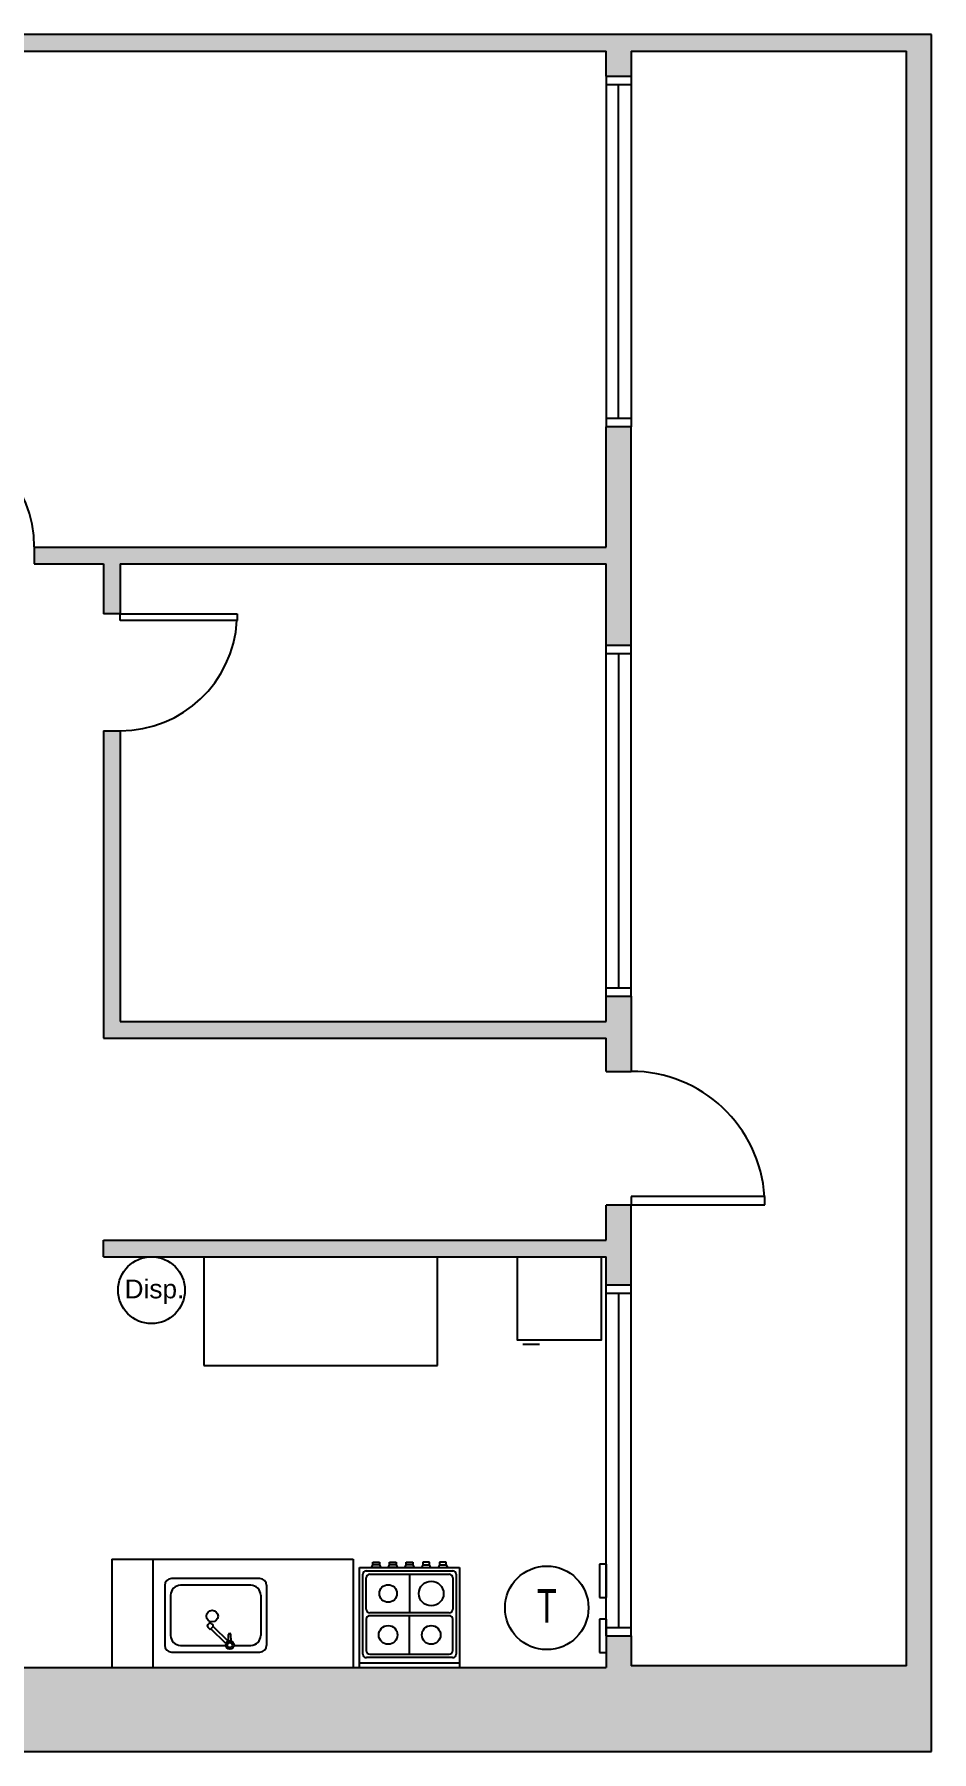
# Model space of a CAD drawing. Header units: millimetres. Extents: x 2242.9 to 2268.8, y 1264.1 to 1274.4.
# Drawn here: x 2263.41 to 2268.78, y 1264.14 to 1274.42 of the extents above; entities that cross this region are included whole.
import ezdxf

# ---------------------------------------------------------------- set-up
doc = ezdxf.new("R2010")
doc.units = ezdxf.units.MM
for name, color, linetype in [('CA-Carpinterías 01', 22, 'Continuous'), ('CA-Puertas Existentes', 252, 'Continuous'), ('EQ-Cocina', 43, 'Continuous'), ('HT-Muros', 254, 'Continuous'), ('MU-Muros', 7, 'Continuous'), ('PR-Rejillas Ventilacion', 252, 'Continuous')]:
    doc.layers.add(name, color=color, linetype=linetype)
doc.styles.add('COTAS', font='romans.shx', dxfattribs={"width": 0.7})
doc.styles.add('IRI-OCASA-Layout R 9$0$Standard', font='arial.ttf')

# ---------------------------------------------------------------- blocks, each defined once
blk = doc.blocks.new('000 - EQUIPAMIENTO - COCINA CON HORNO')
for p, q in [((2030.118886, 860.892263), (2030.118886, 861.492263)), ((2030.118886, 861.492263), (2030.718886, 861.492263)), ((2030.145034, 860.892263), (2030.145034, 861.492263)), ((2030.178886, 860.933929), (2030.178886, 861.450596)), ((2030.199735, 861.429737), (2030.199735, 860.954911)), ((2030.200553, 861.472263), (2030.678886, 861.472263)), ((2030.408349, 861.451403), (2030.221401, 861.451403)), ((2030.430016, 860.954911), (2030.430016, 861.429737)), ((2030.447757, 860.954911), (2030.447757, 861.429737)), ((2030.469423, 861.451403), (2030.656371, 861.451403)), ((2030.678038, 861.429737), (2030.678038, 860.954911)), ((2030.698886, 861.452263), (2030.698886, 860.932263)), ((2030.718886, 861.492263), (2030.718886, 860.892263)), ((2030.718886, 861.420899), (2030.735357, 861.412585)), ((2030.718886, 861.364272), (2030.718886, 861.420899)), ((2030.735357, 861.372585), (2030.735357, 861.412585)), ((2030.735357, 861.412585), (2030.749946, 861.412585)), ((2030.749946, 861.412585), (2030.749946, 861.372585)), ((2030.735357, 861.372585), (2030.718886, 861.364272)), ((2030.718886, 861.320737), (2030.735357, 861.312424)), ((2030.718886, 861.26411), (2030.718886, 861.320737)), ((2030.749946, 861.372585), (2030.735357, 861.372585)), ((2030.735357, 861.272424), (2030.735357, 861.312424)), ((2030.735357, 861.312424), (2030.749946, 861.312424)), ((2030.749946, 861.312424), (2030.749946, 861.272424)), ((2030.735357, 861.272424), (2030.718886, 861.26411)), ((2030.718886, 861.220576), (2030.735357, 861.212263)), ((2030.718886, 861.163949), (2030.718886, 861.220576)), ((2030.749946, 861.272424), (2030.735357, 861.272424)), ((2030.735357, 861.172263), (2030.735357, 861.212263)), ((2030.735357, 861.212263), (2030.749946, 861.212263)), ((2030.749946, 861.212263), (2030.749946, 861.172263)), ((2030.199735, 861.192324), (2030.430016, 861.192324)), ((2030.678038, 861.192324), (2030.447757, 861.192324)), ((2030.735357, 861.172263), (2030.718886, 861.163949)), ((2030.735357, 861.112101), (2030.718886, 861.120415)), ((2030.718886, 861.120415), (2030.718886, 861.063788)), ((2030.749946, 861.172263), (2030.735357, 861.172263)), ((2030.749946, 861.112101), (2030.735357, 861.112101)), ((2030.735357, 861.112101), (2030.735357, 861.072101)), ((2030.749946, 861.072101), (2030.749946, 861.112101)), ((2030.718886, 861.063788), (2030.735357, 861.072101)), ((2030.735357, 861.01194), (2030.718886, 861.020253)), ((2030.718886, 861.020253), (2030.718886, 860.963626)), ((2030.735357, 861.072101), (2030.749946, 861.072101)), ((2030.749946, 861.01194), (2030.735357, 861.01194)), ((2030.735357, 861.01194), (2030.735357, 860.97194)), ((2030.749946, 860.97194), (2030.749946, 861.01194)), ((2030.678886, 860.912263), (2030.200553, 860.912263)), ((2030.221401, 860.933244), (2030.408349, 860.933244)), ((2030.656371, 860.933244), (2030.469423, 860.933244)), ((2030.718886, 860.963626), (2030.735357, 860.97194)), ((2030.735357, 860.97194), (2030.749946, 860.97194)), ((2030.718886, 860.892263), (2030.118886, 860.892263))]:
    blk.add_line(p, q)
for centre, radius in [((2030.314875, 861.320342), 0.056015), ((2030.562897, 861.320342), 0.052549), ((2030.314875, 861.062209), 0.056015), ((2030.562897, 861.062209), 0.074094)]:
    blk.add_circle(centre, radius)
for centre, radius, start, end in [((2030.200553, 861.450596), 0.021667, 90, 180), ((2030.221401, 861.429737), 0.021667, 90, 180), ((2030.408349, 861.429737), 0.021667, 0, 90), ((2030.469423, 861.429737), 0.021667, 90, 180), ((2030.656371, 861.429737), 0.021667, 0, 90), ((2030.678886, 861.452263), 0.02, 0, 90), ((2030.200553, 860.933929), 0.021667, 180, 270), ((2030.221401, 860.954911), 0.021667, 180, 270), ((2030.408349, 860.954911), 0.021667, 270, 0), ((2030.469423, 860.954911), 0.021667, 180, 270), ((2030.656371, 860.954911), 0.021667, 270, 360), ((2030.678886, 860.932263), 0.02, 270, 0)]:
    blk.add_arc(centre, radius, start, end)
blk = doc.blocks.new('000 - EQUIPAMIENTO - BACHA COCINA')
for p, q in [((2027.102307, 861.860422), (2027.102307, 861.330422)), ((2027.502307, 861.900422), (2027.142307, 861.900422)), ((2027.442307, 861.865422), (2027.202307, 861.865422)), ((2027.542307, 861.330422), (2027.542307, 861.860422)), ((2027.142307, 861.805422), (2027.142307, 861.535333)), ((2027.502307, 861.385422), (2027.502307, 861.805422)), ((2027.15323, 861.533817), (2027.241861, 861.624899)), ((2027.241764, 861.631969), (2027.252225, 861.642719)), ((2027.241861, 861.624899), (2027.256194, 861.610951)), ((2027.273726, 861.621797), (2027.263265, 861.611047)), ((2027.266366, 861.642912), (2027.273533, 861.635938)), ((2027.256194, 861.610951), (2027.167564, 861.519869)), ((2027.168162, 861.518247), (2027.20681, 861.518774)), ((2027.142307, 861.485511), (2027.142307, 861.385422)), ((2027.168366, 861.503248), (2027.207014, 861.503775)), ((2027.214411, 861.511377), (2027.214411, 861.511377)), ((2027.442307, 861.325422), (2027.202307, 861.325422)), ((2027.502307, 861.290422), (2027.142307, 861.290422))]:
    blk.add_line(p, q)
for centre, radius in [((2027.317449, 861.616279), 0.035), ((2027.144418, 861.510422), 0.025), ((2027.144418, 861.510422), 0.015)]:
    blk.add_circle(centre, radius)
for centre, radius, start, end in [((2027.142307, 861.860422), 0.04, 90, 180), ((2027.202307, 861.805422), 0.06, 90, 180), ((2027.442307, 861.805422), 0.06, 0, 90), ((2027.502307, 861.860422), 0.04, 0, 90), ((2027.245348, 861.628482), 0.005, 135.781242, 225.781242), ((2027.259392, 861.635745), 0.01, 45.781242, 135.781242), ((2027.266559, 861.628771), 0.01, 315.781242, 45.781242), ((2027.206912, 861.511274), 0.0075, 0.781242, 90.781242), ((2027.259681, 861.614534), 0.005, 225.781242, 315.781242), ((2027.206912, 861.511274), 0.0075, 270.781242, 0.781242), ((2027.142307, 861.330422), 0.04, 180, 270), ((2027.202307, 861.385422), 0.06, 180, 226.561433), ((2027.202307, 861.385422), 0.06, 180, 270), ((2027.442307, 861.385422), 0.06, 270, 0), ((2027.502307, 861.330422), 0.04, 270, 0)]:
    blk.add_arc(centre, radius, start, end)
blk = doc.blocks.new('CA-Puerta 070')
for p, q in [((3270.714414, 1656.96152), (3270.714414, 1657.66152)), ((3270.714414, 1657.66152), (3270.754414, 1657.66152)), ((3270.754414, 1657.66152), (3270.754414, 1656.96152)), ((3270.754414, 1656.96152), (3270.714414, 1656.96152))]:
    blk.add_line(p, q)
blk.add_arc((3270.714414, 1656.96152), 0.7, 0, 86.724171)
blk = doc.blocks.new('CA-Puerta 080')
for p, q in [((3275.789414, 1653.07152), (3274.989414, 1653.07152)), ((3274.989414, 1653.07152), (3274.989414, 1653.02152)), ((3274.989414, 1653.02152), (3275.789414, 1653.02152)), ((3275.789414, 1653.02152), (3275.789414, 1653.07152))]:
    blk.add_line(p, q)
blk.add_arc((3274.989414, 1653.02152), 0.8, 3.583322, 90)

msp = doc.modelspace()

# ---------------------------------------------------------------- hatches: boundary and pattern name
at = {"layer": 'HT-Muros', "transparency": 33554687}
h = msp.add_hatch(color=256, dxfattribs=at)
h.dxf.hatch_style = 1
h.paths.add_polyline_path([(2257.16, 1271.189), (2256.76, 1271.189), (2256.76, 1272.182), (2259.13, 1272.182), (2259.13, 1272.332), (2259.03, 1272.332), (2259.03, 1272.282), (2258.13, 1272.282), (2258.13, 1272.332), (2258.03, 1272.332), (2258.03, 1272.282), (2256.93, 1272.282), (2256.93, 1273.282), (2258.03, 1273.282), (2258.03, 1272.982), (2258.13, 1272.982), (2258.13, 1273.282), (2259.03, 1273.282), (2259.03, 1272.982), (2259.66, 1272.982), (2259.66, 1271.002), (2259.81, 1271.002), (2259.81, 1271.102), (2259.76, 1271.102), (2259.76, 1273.382), (2259.101, 1273.382), (2259.101, 1273.432), (2259.001, 1273.432), (2259.001, 1273.382), (2258.131, 1273.382), (2258.131, 1273.432), (2258.031, 1273.432), (2258.031, 1273.382), (2256.751, 1273.382), (2256.751, 1274.322), (2258.031, 1274.322), (2258.031, 1274.032), (2258.131, 1274.032), (2258.131, 1274.322), (2259.001, 1274.322), (2259.001, 1274.032), (2259.101, 1274.032), (2259.101, 1274.322), (2262.041, 1274.322), (2262.041, 1274.122), (2262.19, 1274.122), (2262.19, 1274.322), (2266.83, 1274.322), (2266.83, 1274.172), (2266.98, 1274.172), (2266.98, 1274.322), (2268.63, 1274.322), (2268.63, 1264.652), (2266.98, 1264.652), (2266.98, 1264.832), (2266.83, 1264.832), (2266.83, 1264.642), (2262.29, 1264.642), (2262.29, 1265.055), (2262.14, 1265.055), (2262.14, 1264.742), (2261.18, 1264.742), (2261.18, 1264.842), (2260.66, 1264.842), (2260.66, 1264.742), (2260.56, 1264.742), (2260.56, 1264.592), (2258.61, 1264.592), (2258.61, 1264.792), (2258.23, 1264.792), (2258.23, 1264.492), (2254.63, 1264.492), (2254.63, 1264.992), (2253.27, 1264.992), (2253.27, 1264.812), (2253.17, 1264.812), (2253.17, 1264.672), (2251.5, 1264.672), (2251.5, 1264.975), (2250.5, 1264.975), (2250.5, 1264.845), (2250.37, 1264.845), (2250.37, 1264.345), (2248.7, 1264.345), (2248.7, 1264.885), (2248.05, 1264.885), (2248.05, 1264.665), (2247.28, 1264.665), (2247.28, 1264.325), (2245.05, 1264.325), (2245.05, 1264.775), (2244.9, 1264.775), (2244.9, 1264.925), (2244.8, 1264.925), (2244.8, 1265.789), (2244.65, 1265.789), (2244.65, 1264.325), (2244.3, 1264.325), (2244.3, 1264.139), (2268.78, 1264.139), (2268.78, 1274.422), (2256.651, 1274.422), (2256.651, 1273.282), (2256.83, 1273.282), (2256.83, 1272.282), (2256.66, 1272.282), (2256.66, 1271.189), (2254.19, 1271.189), (2254.19, 1271.789), (2250.85, 1271.789), (2250.85, 1271.359), (2244.3, 1271.359), (2244.3, 1270.989), (2245.75, 1270.989), (2245.75, 1271.089), (2247.95, 1271.089), (2247.95, 1270.889), (2248.75, 1270.889), (2248.75, 1271.089), (2250.55, 1271.089), (2250.55, 1270.989), (2250.85, 1270.989), (2250.85, 1271.089), (2250.95, 1271.089), (2250.95, 1271.589), (2251.37, 1271.589), (2251.37, 1271.689), (2254.04, 1271.689), (2254.04, 1271.189), (2253.84, 1271.189), (2253.84, 1270.79), (2257.16, 1270.789)])
h.paths.add_polyline_path([(2259.13, 1273.282), (2259.66, 1273.282), (2259.66, 1273.082), (2259.13, 1273.082)], flags=16)
h = msp.add_hatch(color=256, dxfattribs=at)
h.dxf.hatch_style = 1
h.paths.add_polyline_path([(2262.29, 1271.252), (2262.705, 1271.252), (2262.705, 1271.352), (2262.19, 1271.352), (2262.189, 1273.422), (2262.041, 1273.422), (2262.04, 1271.472), (2261.39, 1271.472), (2261.39, 1271.322), (2261.22, 1271.322), (2261.22, 1271.102), (2260.41, 1271.102), (2260.41, 1271.077), (2261.01, 1271.077), (2261.01, 1271.027), (2260.41, 1271.027), (2260.41, 1271.002), (2262.14, 1271.002), (2262.141, 1271.002), (2262.141, 1268.602), (2262.14, 1268.259), (2262.29, 1268.259)])
h.paths.add_polyline_path([(2266.98, 1272.072), (2266.83, 1272.072), (2266.83, 1271.352), (2263.405, 1271.352), (2263.405, 1271.252), (2263.82, 1271.252), (2263.82, 1270.952), (2263.92, 1270.952), (2263.92, 1271.252), (2266.83, 1271.252), (2266.83, 1270.762), (2266.98, 1270.762)])
h.paths.add_polyline_path([(2263.92, 1270.252), (2263.82, 1270.252), (2263.82, 1268.412), (2266.83, 1268.412), (2266.83, 1268.212), (2266.98, 1268.212), (2266.98, 1268.662), (2266.83, 1268.662), (2266.83, 1268.512), (2263.92, 1268.512)])
h.paths.add_polyline_path([(2244.8, 1266.889), (2244.3, 1266.889), (2244.3, 1266.789), (2244.65, 1266.789), (2244.65, 1266.689), (2244.8, 1266.689), (2244.8, 1266.789)])
h = msp.add_hatch(color=256, dxfattribs=at)
h.dxf.hatch_style = 1
h.paths.add_polyline_path([(2266.98, 1267.412), (2266.83, 1267.412), (2266.83, 1267.202), (2263.82, 1267.202), (2263.82, 1267.102), (2266.83, 1267.102), (2266.83, 1266.932), (2266.98, 1266.932)])

# ---------------------------------------------------------------- linework, layer by layer
at = {"layer": 'CA-Carpinterías 01'}
for p, q in [((2266.83, 1274.172), (2266.83, 1272.072)), ((2266.83, 1274.122), (2266.98, 1274.122)), ((2266.98, 1274.172), (2266.98, 1272.072)), ((2266.98, 1272.122), (2266.83, 1272.122)), ((2266.83, 1268.662), (2266.83, 1270.762)), ((2266.98, 1270.712), (2266.83, 1270.712)), ((2266.98, 1268.662), (2266.98, 1270.762)), ((2266.83, 1268.712), (2266.98, 1268.712)), ((2266.83, 1264.832), (2266.83, 1266.932)), ((2266.98, 1266.882), (2266.83, 1266.882)), ((2266.98, 1264.832), (2266.98, 1266.932)), ((2266.98, 1264.882), (2266.98, 1266.882)), ((2266.83, 1264.882), (2266.98, 1264.882))]:
    msp.add_line(p, q, dxfattribs=at)
at = {"layer": 'CA-Carpinterías 01', "color": 130}
for p, q in [((2266.905, 1272.122), (2266.905, 1274.122)), ((2266.905, 1270.712), (2266.905, 1268.712)), ((2266.905, 1266.882), (2266.905, 1264.882))]:
    msp.add_line(p, q, dxfattribs=at)
at = {"layer": 'EQ-Cocina'}
for p, q in [((2264.42, 1267.102), (2264.42, 1266.452)), ((2265.82, 1266.452), (2265.82, 1267.102)), ((2264.42, 1266.452), (2265.82, 1266.452)), ((2263.87, 1265.292), (2263.87, 1264.642)), ((2263.87, 1265.292), (2264.115, 1265.292)), ((2264.115, 1265.292), (2265.315, 1265.292)), ((2264.115, 1265.292), (2264.115, 1264.642)), ((2265.315, 1265.292), (2265.315, 1264.642))]:
    msp.add_line(p, q, dxfattribs=at)
for points in [[(2266.3, 1267.102), (2266.8, 1267.102), (2266.8, 1266.602), (2266.3, 1266.602), (2266.3, 1267.102)], [(2266.431, 1266.577), (2266.331, 1266.577)]]:
    msp.add_lwpolyline(points, dxfattribs=at)
for centre, radius in [((2264.107, 1266.902), 0.2), ((2266.475, 1265), 0.25)]:
    msp.add_circle(centre, radius, dxfattribs=at)
at = {"layer": 'MU-Muros'}
for p, q in [((2268.78, 1274.422), (2256.651, 1274.422)), ((2268.78, 1264.139), (2268.78, 1274.422)), ((2262.19, 1274.322), (2266.83, 1274.322)), ((2266.83, 1274.172), (2266.83, 1274.322)), ((2266.98, 1274.322), (2268.63, 1274.322)), ((2266.98, 1274.322), (2266.98, 1274.172)), ((2268.63, 1264.652), (2268.63, 1274.322)), ((2266.83, 1274.172), (2266.98, 1274.172)), ((2266.98, 1272.072), (2266.83, 1272.072)), ((2266.83, 1271.352), (2266.83, 1272.072)), ((2266.98, 1270.762), (2266.98, 1272.072)), ((2263.405, 1271.352), (2266.83, 1271.352)), ((2263.405, 1271.352), (2263.405, 1271.252)), ((2263.405, 1271.252), (2263.82, 1271.252)), ((2263.82, 1271.252), (2263.82, 1270.952)), ((2263.92, 1271.252), (2263.92, 1270.952)), ((2263.92, 1271.252), (2266.83, 1271.252)), ((2266.83, 1270.762), (2266.83, 1271.252)), ((2263.92, 1270.952), (2263.82, 1270.952)), ((2266.98, 1270.762), (2266.83, 1270.762)), ((2263.82, 1270.252), (2263.82, 1268.412)), ((2263.82, 1270.252), (2263.92, 1270.252)), ((2263.92, 1270.252), (2263.92, 1268.512)), ((2266.83, 1268.512), (2266.83, 1268.662)), ((2266.83, 1268.662), (2266.98, 1268.662)), ((2266.98, 1268.662), (2266.98, 1268.212)), ((2263.92, 1268.512), (2266.83, 1268.512)), ((2263.82, 1268.412), (2266.83, 1268.412)), ((2266.83, 1268.212), (2266.83, 1268.412)), ((2266.83, 1268.212), (2266.98, 1268.212)), ((2266.98, 1267.412), (2266.83, 1267.412)), ((2266.83, 1267.202), (2266.83, 1267.412)), ((2266.98, 1266.932), (2266.98, 1267.412)), ((2263.82, 1267.202), (2266.83, 1267.202)), ((2263.82, 1267.102), (2263.82, 1267.202)), ((2263.82, 1267.102), (2266.83, 1267.102)), ((2266.83, 1266.932), (2266.83, 1267.102)), ((2266.98, 1266.932), (2266.83, 1266.932)), ((2266.83, 1264.832), (2266.98, 1264.832)), ((2266.83, 1264.832), (2266.83, 1264.642)), ((2266.98, 1264.832), (2266.98, 1264.652)), ((2262.29, 1264.642), (2266.83, 1264.642)), ((2268.63, 1264.652), (2266.98, 1264.652)), ((2244.3, 1264.139), (2268.78, 1264.139))]:
    msp.add_line(p, q, dxfattribs=at)
at = {"layer": 'PR-Rejillas Ventilacion', "linetype": 'Continuous'}
for p, q in [((2266.79, 1265.262), (2266.79, 1265.062)), ((2266.83, 1265.262), (2266.79, 1265.262)), ((2266.83, 1265.262), (2266.83, 1265.062)), ((2266.79, 1265.062), (2266.83, 1265.062)), ((2266.79, 1264.932), (2266.79, 1264.732)), ((2266.83, 1264.932), (2266.79, 1264.932)), ((2266.83, 1264.932), (2266.83, 1264.732)), ((2266.79, 1264.732), (2266.83, 1264.732))]:
    msp.add_line(p, q, dxfattribs=at)

# ---------------------------------------------------------------- block references
at = {"layer": 'CA-Puertas Existentes'}
for name in ['CA-Puerta 070', 'CA-Puerta 080']:
    msp.add_blockref(name, (-1008.009, -385.609), dxfattribs=at)
at = {"layer": 'CA-Puertas Existentes', "rotation": 270}
msp.add_blockref('CA-Puerta 070', (606.959, 4541.666), dxfattribs=at)
at = {"layer": 'EQ-Cocina', "rotation": 90}
for name, p in [('000 - EQUIPAMIENTO - COCINA CON HORNO', (3126.845, -765.477)), ('000 - EQUIPAMIENTO - BACHA COCINA', (3126.087, -762.367))]:
    msp.add_blockref(name, p, dxfattribs=at)

# ---------------------------------------------------------------- texts
at = {"layer": 'EQ-Cocina', "insert": (2263.493, 1266.966, 0), "char_height": 0.1125, "width": 1.26403, "attachment_point": 1, "style": 'IRI-OCASA-Layout R 9$0$Standard'}
msp.add_mtext('\\pxqc;Disp.', dxfattribs=at)
at = {"layer": 'EQ-Cocina', "insert": (2266.415, 1265.112), "char_height": 0.2, "attachment_point": 1, "style": 'COTAS'}
msp.add_mtext_dynamic_manual_height_columns('{\\fSansSerif|b0|i0|c2|p2;T}', width=0.5, gutter_width=12.5, heights=[0], dxfattribs=at)

doc.saveas('drawing.dxf')
